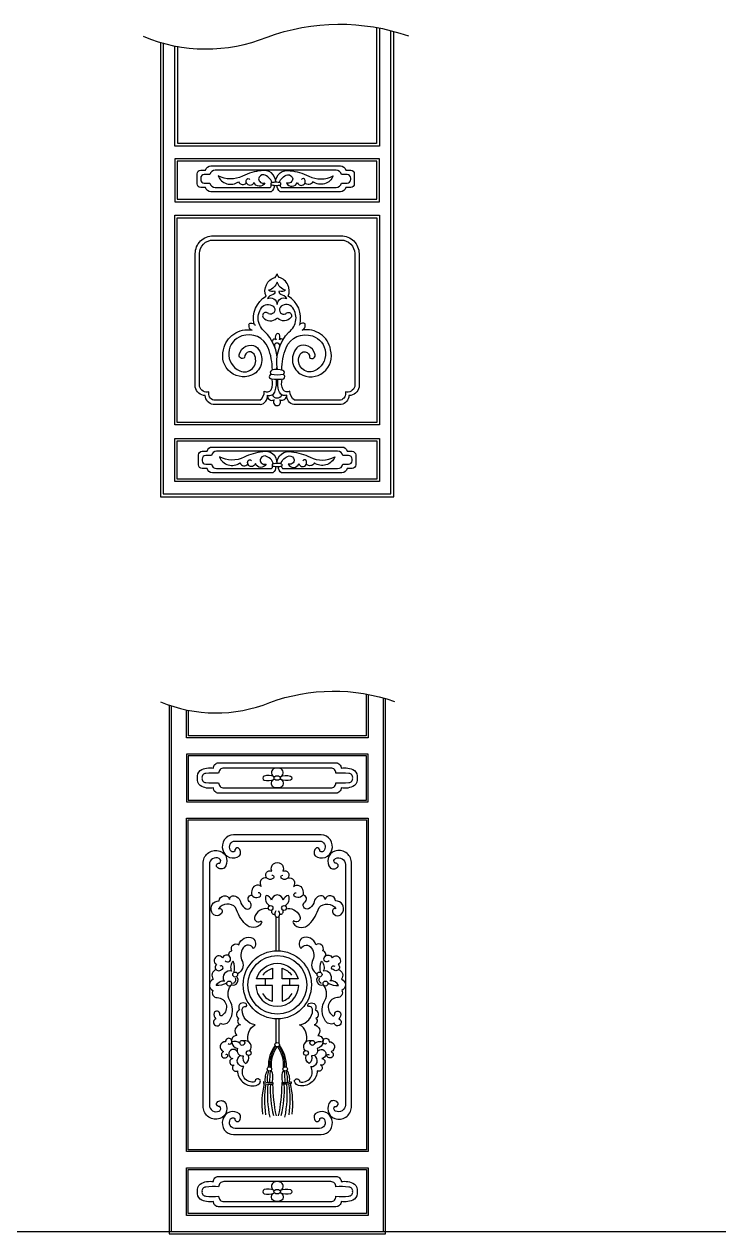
# Model space of a CAD drawing. Extents: x -66030 to 95157, y -13132 to 45879.
# Drawn here: x -25936 to -24717, y 31865 to 33988 of the extents above; entities that cross this region are included whole.
import ezdxf

# ---------------------------------------------------------------- set-up
doc = ezdxf.new("R2010")
doc.units = 0
doc.header["$LTSCALE"] = 100
doc.header["$MEASUREMENT"] = 0
for name, color, linetype in [('3', 11, 'CONTINUOUS'), ('4', 121, 'CONTINUOUS'), ('7', 105, 'CONTINUOUS')]:
    doc.layers.add(name, color=color, linetype=linetype)

msp = doc.modelspace()

# ---------------------------------------------------------------- linework, layer by layer
at = {"layer": '3'}
for p, q in [((-25486.4, 33709.3), (-25486.4, 33706.1)), ((-25483.9, 33215.9), (-25483.9, 33212.7)), ((-25494.6, 32422), (-25494.6, 32361.9)), ((-25489.3, 32421.8), (-25489.3, 32361.9)), ((-25513.1, 32312.5), (-25513.1, 32301.1)), ((-25470.7, 32312.5), (-25470.7, 32301.1)), ((-25494.6, 32242.3), (-25494.6, 32199.9)), ((-25489.3, 32242.3), (-25489.3, 32199.6)), ((-25516, 32131.4), (-25516, 32129)), ((-25499.9, 32130.6), (-25499.9, 32127.7)), ((-25483.9, 32130.6), (-25483.9, 32127.7)), ((-25467.8, 32131.4), (-25467.8, 32129))]:
    msp.add_line(p, q, dxfattribs=at)
at = {"layer": '3', "color": 2}
msp.add_line((-66009.4, 31868.9), (90873, 31868.9), dxfattribs=at)
at = {"layer": '3'}
for points in [[(-25727.4, 33966.6, 0.197288), (-25510, 33965.1, -0.174961), (-25261.6, 33967.2)], [(-25497.5, 33705.1, -0.295866), (-25502.6, 33693.9), (-25608.5, 33693.9, -0.356394), (-25617.7, 33701.4), (-25626.4, 33701.4, -0.414214), (-25632.7, 33707.7), (-25632.7, 33725.4, -0.414214), (-25626.4, 33731.7), (-25617.7, 33731.7, -0.356394), (-25608.5, 33739.2), (-25381.2, 33739.2, -0.356394), (-25371.9, 33731.7), (-25363.2, 33731.7, -0.414214), (-25356.9, 33725.4), (-25356.9, 33707.7, -0.414214), (-25363.2, 33701.4), (-25371.9, 33701.4, -0.356394), (-25381.2, 33693.9), (-25487, 33693.9, -0.310337), (-25492.1, 33705.1)], [(-25486.9, 33706.2, 0.280741), (-25485.1, 33701.4), (-25388.7, 33701.4, 0.356394), (-25379.5, 33709), (-25369.5, 33709, 0.414214), (-25363.2, 33715.3), (-25363.2, 33717.8, 0.414214), (-25369.5, 33724.1), (-25379.5, 33724.1, 0.356394), (-25388.7, 33731.7), (-25600.9, 33731.7, 0.356394), (-25610.2, 33724.1), (-25620.1, 33724.1, 0.414214), (-25626.4, 33717.8), (-25626.4, 33715.3, 0.414214), (-25620.1, 33709), (-25610.2, 33709, 0.356394), (-25600.9, 33701.4), (-25504.5, 33701.4, 0.280741), (-25502.7, 33706.2)], [(-25494.7, 33710.4, 0.4872), (-25520, 33730.8, 0.093705), (-25552.8, 33721.2, -0.238015), (-25595.9, 33721.8, 0.486507), (-25560.1, 33711.3, 0.554631), (-25546.1, 33709.4)], [(-25494.9, 33710.4, -0.4872), (-25469.6, 33730.8, -0.093705), (-25436.8, 33721.2, 0.238015), (-25393.7, 33721.8, -0.486507), (-25429.5, 33711.3, -0.554631), (-25443.5, 33709.4)], [(-25501.2, 33709.7, 0.258769), (-25515.8, 33723.6, 0.387551), (-25524.8, 33716.7, 0.497904), (-25514, 33709.3, -0.673745), (-25532.9, 33710.3, -1.013437), (-25546.4, 33713.7, -0.787859), (-25539.9, 33715.1)], [(-25488.4, 33709.7, -0.258769), (-25473.8, 33723.6, -0.387551), (-25464.8, 33716.7, -0.497904), (-25475.6, 33709.3, 0.673745), (-25456.7, 33710.3, 1.013437), (-25443.2, 33713.7, 0.787859), (-25449.7, 33715.1)], [(-25635.9, 33350.8), (-25635.9, 33585.2, -0.414214), (-25604.4, 33616.7), (-25380.1, 33616.7, -0.414214), (-25348.6, 33585.2), (-25348.6, 33350.8, -0.353091), (-25366.2, 33336, -0.344534), (-25380, 33320.5), (-25462.8, 33320.5)], [(-25522.8, 33328.1), (-25603.6, 33328.1, -0.414462), (-25612, 33342.8, -0.417311), (-25628.4, 33351.9), (-25628.4, 33585.2, -0.414214), (-25604.4, 33609.1), (-25380.1, 33609.1, -0.414214), (-25356.2, 33585.2), (-25356.2, 33351.9, -0.417311), (-25372.6, 33342.8, -0.414462), (-25381, 33328.1), (-25461.8, 33328.1)], [(-25532.5, 33461.5, -0.323938), (-25511.8, 33510.6, -0.447172), (-25495.8, 33543.4, 0.086833), (-25492.2, 33549.6, 0.086833)], [(-25452.1, 33461.5, 0.323938), (-25472.7, 33510.6, 0.447172), (-25488.8, 33543.4, -0.086833), (-25492.4, 33549.6, -0.086833)], [(-25492.2, 33495.9, -0.557719), (-25475.3, 33506.3, 0.213233), (-25485.7, 33513.5, -0.428962), (-25487.9, 33520.1, 0.253812), (-25477.4, 33520.9, -0.250516), (-25492.3, 33535.4, -0.250516), (-25507.3, 33520.9, 0.253812), (-25496.8, 33520.1, -0.428962), (-25499, 33513.5, 0.213233), (-25509.4, 33506.3, -0.557719), (-25492.5, 33495.9)], [(-25492.3, 33404.2, 0.166772), (-25513.1, 33447.7, -0.441392), (-25517.7, 33492.6, -0.428107), (-25497.5, 33490.9, -0.726342), (-25507.3, 33479.4, 1.0454), (-25516.6, 33473.1, 0.441989), (-25492.9, 33471.9)], [(-25491.5, 33381.9, -0.245176), (-25471.5, 33447.7, 0.441392), (-25466.9, 33492.6, 0.428107), (-25487, 33490.9, 0.726342), (-25477.2, 33479.4, -1.0454), (-25468, 33473.1, -0.441989), (-25491.6, 33471.9, -0.411438)], [(-25500.6, 33381.1, 0.094478), (-25508.1, 33419.8, 0.404338), (-25554.1, 33440.7, 0.69018), (-25557.9, 33379.3, 0.673748), (-25531.5, 33405.8, 0.949002), (-25549.3, 33403, -0.895482), (-25558.2, 33409.5, -0.489502), (-25529.4, 33422.2, -0.493717), (-25532.5, 33374.2, -0.68751), (-25586.1, 33416.7, -0.419614), (-25536.3, 33450.7, -0.366013), (-25541.4, 33459.9, -0.600001), (-25539.4, 33463, -0.410204), (-25530.8, 33458.9)], [(-25484, 33381.1, -0.094478), (-25476.5, 33419.8, -0.404338), (-25430.5, 33440.7, -0.69018), (-25426.7, 33379.3, -0.673748), (-25453.1, 33405.8, -0.949002), (-25435.3, 33403, 0.895482), (-25426.3, 33409.5, 0.489502), (-25455.2, 33422.2, 0.493717), (-25452.1, 33374.2, 0.68751), (-25398.5, 33416.7, 0.419614), (-25448.3, 33450.7, 0.366013), (-25443.2, 33459.9, 0.600001), (-25445.2, 33463, 0.410204), (-25453.8, 33458.9)], [(-25482.2, 33433.9, 0.655089), (-25488.3, 33434, 0.191277), (-25488.1, 33443.1, 0.518518), (-25494.1, 33443.5, 0.363181), (-25493.7, 33433.8, 0.698684), (-25500.5, 33431.8)], [(-25480.9, 33372.9, 0.533369), (-25482.2, 33380.4, 0.134826), (-25501.8, 33380.8, 0.534452), (-25502.7, 33372.9)], [(-25493.1, 33381.9, 0.017453), (-25492.3, 33387.1, 0.017453)], [(-25521.8, 33320.5), (-25604.6, 33320.5, -0.344534), (-25618.4, 33336, -0.353091), (-25635.9, 33350.8)], [(-25522.8, 33328.1, 0.261915), (-25514.8, 33344.1, 0.372271), (-25502.8, 33346.3, 0.206851), (-25501.5, 33365.5)], [(-25521.8, 33320.5, 0.402823), (-25509.4, 33336.6, 0.434907), (-25495.5, 33344.4, 0.087761), (-25493.5, 33364.7, 0.087761)], [(-25462.8, 33320.5, -0.402823), (-25475.1, 33336.6, -0.434907), (-25489.1, 33344.4, -0.087665), (-25491.1, 33364.7, -0.087665)], [(-25461.8, 33328.1, -0.261915), (-25469.8, 33344.1, -0.372271), (-25481.8, 33346.3, -0.204844), (-25483.2, 33365.3)], [(-25509.4, 33336.6, 0.594622), (-25497.5, 33328.6, 1.954158), (-25487.3, 33328.5, 0.501264), (-25475.1, 33336.6)], [(-25495, 33211.7, -0.295866), (-25500, 33200.5), (-25605.9, 33200.5, -0.356394), (-25615.2, 33208.1), (-25623.9, 33208.1, -0.414214), (-25630.2, 33214.4), (-25630.2, 33232, -0.414214), (-25623.9, 33238.3), (-25615.2, 33238.3, -0.356394), (-25605.9, 33245.9), (-25378.6, 33245.9, -0.356394), (-25369.4, 33238.3), (-25360.7, 33238.3, -0.414214), (-25354.4, 33232), (-25354.4, 33214.4, -0.414214), (-25360.7, 33208.1), (-25369.4, 33208.1, -0.356394), (-25378.6, 33200.5), (-25484.5, 33200.5, -0.310337), (-25489.6, 33211.7)], [(-25484.4, 33212.8, 0.280741), (-25482.6, 33208.1), (-25386.2, 33208.1, 0.356394), (-25376.9, 33215.6), (-25367, 33215.6, 0.414214), (-25360.7, 33221.9), (-25360.7, 33224.5, 0.414214), (-25367, 33230.8), (-25376.9, 33230.8, 0.356394), (-25386.2, 33238.3), (-25598.4, 33238.3, 0.356394), (-25607.6, 33230.8), (-25617.6, 33230.8, 0.414214), (-25623.9, 33224.5), (-25623.9, 33221.9, 0.414214), (-25617.6, 33215.6), (-25607.6, 33215.6, 0.356394), (-25598.4, 33208.1), (-25502, 33208.1, 0.280741), (-25500.2, 33212.8)], [(-25492.2, 33217.1, 0.4872), (-25517.5, 33237.5, 0.093705), (-25550.3, 33227.8, -0.238015), (-25593.4, 33228.4, 0.486507), (-25557.6, 33218, 0.554631), (-25543.6, 33216)], [(-25498.7, 33216.3, 0.258769), (-25513.3, 33230.2, 0.387551), (-25522.3, 33223.4, 0.497904), (-25511.5, 33215.9, -0.673745), (-25530.4, 33217, -1.013437), (-25543.9, 33220.4, -0.787859), (-25537.4, 33221.8)], [(-25492.4, 33217.1, -0.4872), (-25467.1, 33237.5, -0.093705), (-25434.3, 33227.8, 0.238015), (-25391.2, 33228.4, -0.486507), (-25427, 33218, -0.554631), (-25440.9, 33216)], [(-25485.9, 33216.3, -0.258769), (-25471.3, 33230.2, -0.387551), (-25462.2, 33223.4, -0.497904), (-25473.1, 33215.9, 0.673745), (-25454.2, 33217, 1.013437), (-25440.7, 33220.4, 0.787859), (-25447.1, 33221.8)], [(-25697, 32798.8, 0.197288), (-25505.3, 32797.4, -0.174961), (-25286.3, 32799.3)], [(-25497.1, 32667.1, 0.193209), (-25515.3, 32668.5, 0.644981), (-25515.3, 32661.2, 0.170249), (-25497.1, 32662.8, 0.161207)], [(-25487.3, 32667, 0.649791), (-25485.2, 32680.9, 0.242298), (-25498.8, 32680.9, 0.631061), (-25497.1, 32667.1, 0.631061)], [(-25487.2, 32666.9, -0.198574), (-25468.6, 32668.5, -0.644981), (-25468.6, 32661.2, -0.170249), (-25486.7, 32662.8, -0.161207)], [(-25487.3, 32663, -0.649791), (-25485.2, 32649.2, -0.242298), (-25498.8, 32649.2, -0.631061), (-25497.1, 32662.9, -0.631061)], [(-25501.8, 32494.8, -0.893616), (-25500.8, 32488.1, -1.640164), (-25501.8, 32501.6, -1.548846), (-25482.1, 32501.6, -1.640164), (-25483, 32488.1, -0.893616), (-25482.1, 32494.8)], [(-25510.4, 32489.6, 0.739568), (-25520, 32474.7, 0.610872), (-25536.8, 32467, 0.702247), (-25525.3, 32456, 1.133778), (-25525.3, 32463.7)], [(-25473.4, 32489.6, -0.739568), (-25463.8, 32474.7, -0.610872), (-25447, 32467, -0.702247), (-25458.6, 32456, -1.133778), (-25458.6, 32463.7)], [(-25507.8, 32435.6, 0.402233), (-25532, 32420, 0.687119), (-25520.5, 32414.3, -0.382415), (-25520, 32409.5, -0.44901), (-25547.8, 32408.5, -0.111342), (-25565.1, 32437.8, 0.490073), (-25594.9, 32435.4, -0.643644), (-25588.6, 32430.1, -0.720035), (-25606.9, 32429.6, -0.572708), (-25593.9, 32449.3, -0.861412), (-25575.7, 32451.7, -0.382831), (-25570.4, 32458.4, -0.401868), (-25556, 32445.5, 0.165031), (-25546.4, 32435.4, 0.809037), (-25539.7, 32446.9, -0.796594), (-25536.4, 32459.5)], [(-25478.8, 32440.9, 0.425335), (-25472.4, 32459.1, 0.259384), (-25481.9, 32450.6, 0.917717), (-25502, 32450.6, 0.259384), (-25511.5, 32459.1, 0.425335), (-25505.1, 32440.9)], [(-25473.9, 32435.9, -0.371845), (-25451.8, 32420, -0.687119), (-25463.4, 32414.3, 0.382415), (-25463.8, 32409.5, 0.44901), (-25436, 32408.5, 0.111342), (-25418.7, 32437.8, -0.490073), (-25389, 32435.4, 0.643644), (-25395.2, 32430.1, 0.720035), (-25377, 32429.6, 0.572708), (-25389.9, 32449.3, 0.861412), (-25408.2, 32451.7, 0.382831), (-25413.5, 32458.4, 0.401868), (-25427.9, 32445.5, -0.165031), (-25437.5, 32435.4, -0.809037), (-25444.2, 32446.9, 0.796594), (-25447.4, 32459.5)], [(-25494.3, 32432.1, 0.440255), (-25493.5, 32420.9, 0.302773), (-25489.5, 32421.6, 0.38606), (-25489.6, 32432.1, 0.463857)], [(-25575.3, 32351.4, -0.580833), (-25571.8, 32361.8, -0.789674), (-25559.5, 32372.2, -0.473411), (-25534.8, 32384, -0.452109), (-25533.8, 32365.7, 0.625748), (-25551.6, 32366.7, 0.314332), (-25553.1, 32343, -0.383019), (-25561.7, 32321.4)], [(-25408.6, 32351.4, 0.580833), (-25412, 32361.8, 0.789674), (-25424.4, 32372.2, 0.473411), (-25449.1, 32384, 0.452109), (-25450.1, 32365.7, -0.625748), (-25432.3, 32366.7, -0.314332), (-25430.8, 32343, 0.383019), (-25422.1, 32321.4)], [(-25583.2, 32344, 1), (-25575.3, 32351.4, 0.604354), (-25588.1, 32349.5, 0.694217), (-25602.5, 32346, 0.433412), (-25598.5, 32338.1, 1.075605), (-25590.1, 32328.7, 1.377158), (-25593.1, 32334.6)], [(-25400.7, 32344, -1), (-25408.6, 32351.4, -0.604354), (-25395.7, 32349.5, -0.694217), (-25381.4, 32346, -0.433412), (-25385.3, 32338.1, -1.075605), (-25393.7, 32328.7, -1.377158), (-25390.8, 32334.6)], [(-25567.5, 32324.1, 0.137105), (-25569.4, 32343.5, 0.338413), (-25572.3, 32326.3)], [(-25517.1, 32318.8, -0.178137), (-25500.3, 32331.1), (-25500.3, 32312.5), (-25528.2, 32312.5, -0.753563), (-25455.6, 32312.5), (-25483.6, 32312.5), (-25483.6, 32331.1, -0.178137), (-25466.8, 32318.8)], [(-25416.3, 32324.1, -0.137105), (-25414.5, 32343.5, -0.338413), (-25411.5, 32326.3)], [(-25599.2, 32328.7, 0.522587), (-25604.4, 32311.9, 0.664223), (-25604.9, 32292.2, 0.628504), (-25597.3, 32279.9, -0.693039), (-25588.1, 32248.8, -0.95692), (-25592.6, 32250.7, 0.812074), (-25603, 32252.7, 0.277225), (-25600, 32242.3, 1.594392), (-25591.6, 32234.5, 0.428831), (-25575.3, 32240.4, 0.245481), (-25573.3, 32271, -0.321049), (-25573.6, 32301)], [(-25580.7, 32305.2, -0.13552), (-25599.4, 32300.6, -0.338413), (-25584.1, 32309.1)], [(-25384.7, 32328.7, -0.522587), (-25379.4, 32311.9, -0.664223), (-25378.9, 32292.2, -0.628504), (-25386.6, 32279.9, 0.693039), (-25395.7, 32248.8, 0.95692), (-25391.3, 32250.7, -0.812074), (-25380.9, 32252.7, -0.277225), (-25383.9, 32242.3, -1.594392), (-25392.3, 32234.5, -0.428831), (-25408.6, 32240.4, -0.245481), (-25410.5, 32271, 0.321049), (-25410.2, 32301)], [(-25403.2, 32305.2, 0.13552), (-25384.4, 32300.6, 0.338413), (-25399.8, 32309.1)], [(-25517.8, 32286.6, 0.189237), (-25500.3, 32273.2), (-25500.3, 32301.1), (-25529.7, 32301.1, 0.973997), (-25454.2, 32301.1), (-25483.6, 32301.1), (-25483.6, 32273.2, 0.189237), (-25466.1, 32286.6)], [(-25542.8, 32202.3, -0.347361), (-25531, 32232, -0.371198), (-25553.8, 32258, -0.505422), (-25546.4, 32264.1, 0.618444), (-25549.4, 32270.1, 0.722488), (-25558.2, 32258.3, 0.625213), (-25559.6, 32242.9, 0.644507), (-25556.4, 32232, 0.6373), (-25562.9, 32213, 0.511778), (-25572, 32201.8)], [(-25441.1, 32202.3, 0.347361), (-25452.8, 32232, 0.371198), (-25430, 32258, 0.505422), (-25437.5, 32264.1, -0.618444), (-25434.4, 32270.1, -0.722488), (-25425.6, 32258.3, -0.625213), (-25424.2, 32242.9, -0.644507), (-25427.5, 32232, -0.6373), (-25421, 32213, -0.511778), (-25411.9, 32201.8)], [(-25578.2, 32199.1, 0.64974), (-25572, 32201.8, 1.18917), (-25582.6, 32202.1, 0.9131), (-25586.1, 32185, 1.350965), (-25579.8, 32175.9, 1.237251), (-25582.6, 32179.2, 1.237251)], [(-25557.7, 32199.5, 0.269067), (-25571.7, 32201.8, 0.377132), (-25562, 32190.5, 0.534872), (-25551.8, 32177.2, 0.309941), (-25548, 32163.9, 0.35263), (-25542.4, 32178.1)], [(-25426.2, 32199.5, -0.269067), (-25412.2, 32201.8, -0.377132), (-25421.8, 32190.5, -0.534872), (-25432, 32177.2, -0.309941), (-25435.9, 32163.9, -0.35263), (-25441.4, 32178.1)], [(-25405.6, 32199.1, -0.64974), (-25411.9, 32201.8, -1.18917), (-25401.2, 32202.1, -0.9131), (-25397.7, 32185, -1.350965), (-25404, 32175.9, -1.237251), (-25401.2, 32179.2, -1.237251)], [(-25562.3, 32184.9, 1.620644), (-25570, 32172.8, 1.149153), (-25567.7, 32161.5, 1.049094), (-25561.8, 32151.4, 0.439998), (-25532.7, 32125, 0.392303), (-25521.5, 32133.4, 0.879097), (-25531.2, 32131.9, -0.671963), (-25550.7, 32158.5, -0.79037), (-25557, 32178.2)], [(-25421.5, 32184.9, -1.620644), (-25413.9, 32172.8, -1.149153), (-25416.2, 32161.5, -1.049094), (-25422.1, 32151.4, -0.439998), (-25451.2, 32125, -0.392303), (-25462.3, 32133.4, -0.879097), (-25452.7, 32131.9, 0.671963), (-25433.2, 32158.5, 0.79037), (-25426.9, 32178.2)], [(-25516, 32129, 0.065382), (-25499.9, 32127.7)], [(-25467.8, 32129, -0.065382), (-25483.9, 32127.7)], [(-25487.3, 31941.2, 0.649791), (-25485.2, 31955.1, 0.242298), (-25498.8, 31955.1, 0.631061), (-25497.1, 31941.3, 0.631061)], [(-25497.1, 31941.3, 0.193209), (-25515.3, 31942.7, 0.644981), (-25515.3, 31935.4, 0.170249), (-25497.1, 31937, 0.161207)], [(-25487.3, 31937.2, -0.649791), (-25485.2, 31923.4, -0.242298), (-25498.8, 31923.4, -0.631061), (-25497.1, 31937.1, -0.631061)], [(-25487.2, 31941.1, -0.198574), (-25468.6, 31942.7, -0.644981), (-25468.6, 31935.4, -0.170249), (-25486.7, 31937, -0.161207)]]:
    msp.add_lwpolyline(points, format="xyb", dxfattribs=at)
for points in [[(-25692.1, 33955), (-25692.1, 33163.6), (-25292.5, 33163.6), (-25292.5, 33976.1)], [(-25312.9, 33981.1), (-25312.9, 33773.7), (-25671.6, 33773.7), (-25671.6, 33949.7)], [(-25503.2, 33709), (-25503.2, 33706.4)], [(-25486.4, 33709), (-25486.4, 33706.4)], [(-25500.7, 33215.6), (-25500.7, 33213)], [(-25483.9, 33215.6), (-25483.9, 33213)], [(-25678.1, 32791.7), (-25678.1, 31868.9), (-25305.7, 31868.9), (-25305.7, 32805.4)], [(-25332.3, 32811.7), (-25332.3, 32735.3), (-25651.5, 32735.3), (-25651.5, 32784.6)]]:
    msp.add_lwpolyline(points, dxfattribs=at)
for points in [[(-25671.8, 33751.8), (-25671.8, 33676.2), (-25312.7, 33676.2), (-25312.7, 33751.8)], [(-25667.5, 33747.5), (-25667.5, 33680.6), (-25317.1, 33680.6), (-25317.1, 33747.5)], [(-25671.8, 33284.6), (-25671.8, 33652.6), (-25312.7, 33652.6), (-25312.7, 33284.6)], [(-25667.5, 33288.9), (-25667.5, 33648.3), (-25317.1, 33648.3), (-25317.1, 33288.9)], [(-25671.8, 33185.4), (-25671.8, 33261), (-25312.7, 33261), (-25312.7, 33185.4)], [(-25667.5, 33189.7), (-25667.5, 33256.7), (-25317.1, 33256.7), (-25317.1, 33189.7)], [(-25648.5, 32703.8), (-25648.5, 32626.3), (-25335.4, 32626.3), (-25335.4, 32703.8)], [(-25648.5, 32012.6), (-25648.5, 32591.7), (-25335.4, 32591.7), (-25335.4, 32012.6)], [(-25648.5, 31900.5), (-25648.5, 31978), (-25335.4, 31978), (-25335.4, 31900.5)]]:
    msp.add_lwpolyline(points, close=True, dxfattribs=at)
for points in [[(-25480.9, 33372.9, -0.06889), (-25502.7, 33372.9, 1.031904), (-25502, 33365.6, 0.091828), (-25480.5, 33365.8, 0.581431)], [(-25631.9, 32665, -0.260786), (-25627.1, 32678.3, -0.188315), (-25604, 32682.5, -0.414214), (-25594.9, 32691.6), (-25389, 32691.6, -0.414214), (-25379.9, 32682.5, -0.188315), (-25356.8, 32678.3, -0.260786), (-25352, 32665, -0.260786), (-25356.8, 32651.7, -0.188315), (-25379.9, 32647.5, -0.414214), (-25389, 32638.4), (-25594.9, 32638.4, -0.414214), (-25604, 32647.5, -0.188315), (-25627.1, 32651.7, -0.260786)], [(-25359.8, 32665, 0.464353), (-25366.4, 32672.9, 0.05404), (-25389, 32673.4, 0.414214), (-25398.1, 32682.5), (-25585.8, 32682.5, 0.414214), (-25594.9, 32673.4, 0.05404), (-25617.5, 32672.9, 0.464353), (-25624.1, 32665, 0.464353), (-25617.5, 32657.2, 0.05404), (-25594.9, 32656.7, 0.414214), (-25585.8, 32647.5), (-25398.1, 32647.5, 0.414214), (-25389, 32656.7, 0.05404), (-25366.4, 32657.2, 0.464353)], [(-25491.9, 32565.1), (-25568.9, 32565.1, 0.512831), (-25587.5, 32538.7, 0.550707), (-25558.4, 32528.7, 0.438707), (-25560.4, 32542.2, 0.560228), (-25566.4, 32536.8, -0.514135), (-25574.4, 32538.7, -0.561505), (-25566, 32554.4), (-25491.9, 32554.4), (-25417.8, 32554.4, -0.561505), (-25409.4, 32538.7, -0.514135), (-25417.4, 32536.8, 0.560228), (-25423.4, 32542.2, 0.438707), (-25425.5, 32528.7, 0.550707), (-25396.4, 32538.7, 0.512831), (-25414.9, 32565.1)], [(-25621.9, 32517.5, -0.494885), (-25592.9, 32536.7, -0.550707), (-25585.2, 32507, -0.438707), (-25598.6, 32510, -0.560228), (-25592.7, 32515.6, 0.514135), (-25594, 32523.7, 0.540836), (-25611.2, 32513.2), (-25611.2, 32091.1, 0.540836), (-25594, 32080.5, 0.514135), (-25592.7, 32088.7, -0.560228), (-25598.6, 32094.2, -0.438707), (-25585.2, 32097.3, -0.550707), (-25592.9, 32067.5, -0.494885), (-25621.9, 32086.8)], [(-25362, 32517.5, 0.494885), (-25390.9, 32536.7, 0.550707), (-25398.6, 32507, 0.438707), (-25385.3, 32510, 0.560228), (-25391.2, 32515.6, -0.514135), (-25389.9, 32523.7, -0.540836), (-25372.6, 32513.2), (-25372.6, 32091.1, -0.540836), (-25389.9, 32080.5, -0.514135), (-25391.2, 32088.7, 0.560228), (-25385.3, 32094.2, 0.438707), (-25398.6, 32097.3, 0.550707), (-25390.9, 32067.5, 0.494885), (-25362, 32086.8)], [(-25491.9, 32039.2), (-25414.9, 32039.2, 0.512831), (-25396.4, 32065.6, 0.550707), (-25425.5, 32075.6, 0.438707), (-25423.4, 32062.1, 0.560228), (-25417.4, 32067.5, -0.514135), (-25409.4, 32065.6, -0.561505), (-25417.8, 32049.8), (-25491.9, 32049.8), (-25566, 32049.8, -0.561505), (-25574.4, 32065.6, -0.514135), (-25566.4, 32067.5, 0.560228), (-25560.4, 32062.1, 0.438707), (-25558.4, 32075.6, 0.550707), (-25587.5, 32065.6, 0.512831), (-25568.9, 32039.2)], [(-25631.9, 31939.2, -0.260786), (-25627.1, 31952.5, -0.188315), (-25604, 31956.7, -0.414214), (-25594.9, 31965.8), (-25389, 31965.8, -0.414214), (-25379.9, 31956.7, -0.188315), (-25356.8, 31952.5, -0.260786), (-25352, 31939.2, -0.260786), (-25356.8, 31925.9, -0.188315), (-25379.9, 31921.7, -0.414214), (-25389, 31912.6), (-25594.9, 31912.6, -0.414214), (-25604, 31921.7, -0.188315), (-25627.1, 31925.9, -0.260786)], [(-25359.8, 31939.2, 0.464353), (-25366.4, 31947.1, 0.05404), (-25389, 31947.6, 0.414214), (-25398.1, 31956.7), (-25585.8, 31956.7, 0.414214), (-25594.9, 31947.6, 0.05404), (-25617.5, 31947.1, 0.464353), (-25624.1, 31939.2, 0.464353), (-25617.5, 31931.4, 0.05404), (-25594.9, 31930.9, 0.414214), (-25585.8, 31921.7), (-25398.1, 31921.7, 0.414214), (-25389, 31930.9, 0.05404), (-25366.4, 31931.4, 0.464353)]]:
    msp.add_lwpolyline(points, format="xyb", close=True, dxfattribs=at)
for centre, radius in [((-25503.7, 32436.9), 4.24), ((-25480.1, 32436.9), 4.24), ((-25491.9, 32302.1), 59.9), ((-25491.9, 32302.1), 51.5), ((-25576.4, 32304.3), 4.35), ((-25565.9, 32320.1), 4.35), ((-25417.9, 32320.1), 4.35), ((-25407.4, 32304.3), 4.35), ((-25553.4, 32200.2), 4.35), ((-25430.5, 32200.2), 4.35), ((-25542.2, 32182.4), 4.35), ((-25492.1, 32196.9), 3.92), ((-25441.6, 32182.4), 4.35), ((-25505.8, 32154.5), 3.92), ((-25478.1, 32154.5), 3.92)]:
    msp.add_circle(centre, radius, dxfattribs=at)
for centre, radius, start, end in [((-25492.3, 33423.6), 4.79, 326.8332, 218.4297), ((-25492.3, 33341.3), 9.32, 204.4077, 335.5923), ((-25497.3, 32431.1), 5.12, 158.3465, 280.6496), ((-25486.6, 32431.1), 5.12, 259.3504, 21.6535), ((-25575, 32314.5), 12, 77.1742, 205.7961), ((-25569.7, 32310.4), 8.97, 251.3999, 43.956), ((-25571.1, 32311), 6.26, 289.5154, 24.7758), ((-25414.1, 32310.4), 8.97, 136.044, 288.6001), ((-25412.7, 32311), 6.26, 155.2242, 250.4846), ((-25408.9, 32314.5), 12, 334.2039, 102.8258), ((-25548.1, 32193.5), 10.4, 317.2259, 103.7559), ((-25435.7, 32193.5), 10.4, 76.2441, 222.7741), ((-25444.1, 32158.9), 63.7, 144.3702, 180.9786), ((-25443.8, 32160.2), 61.5, 146.3972, 181.7369), ((-25446.5, 32160.9), 56.4, 145.184, 183.9476), ((-25537.3, 32160.9), 56.4, 356.0524, 34.816), ((-25540, 32160.2), 61.5, 358.2631, 33.6028), ((-25539.7, 32158.9), 63.7, 359.0214, 35.6298), ((-25485.7, 32136.4), 28, 145.9941, 190.5568), ((-25475, 32137), 35, 156.7394, 190.1805), ((-25364.2, 32131.9), 141.4, 172.3068, 180.5441), ((-25531, 32139.5), 31.4, 343.4924, 24.4218), ((-25452.9, 32139.5), 31.4, 155.5782, 196.5076), ((-25619.6, 32131.9), 141.4, 359.4559, 7.6932), ((-25508.8, 32137), 35, 349.8195, 23.2606), ((-25498.2, 32136.4), 28, 349.4432, 34.0059), ((-25353.6, 32092.9), 165.5, 167.4544, 186.1353), ((-25515.6, 32131.4), 0.38, 78.4081, 180), ((-25503.1, 32192.6), 62.1, 258.4081, 272.9409), ((-25345.7, 32099.9), 168.7, 170.3093, 188.8188), ((-25293.2, 32111.2), 216.1, 175.5705, 191.0593), ((-25311.7, 32118.7), 192.7, 177.3257, 193.8367), ((-25202.2, 32132.1), 298, 180.8338, 191.5621), ((-25781.6, 32132.1), 298, 348.4379, 359.1662), ((-25672.2, 32118.7), 192.7, 346.1633, 2.6743), ((-25480.8, 32192.6), 62.1, 267.0591, 281.5919), ((-25690.6, 32111.2), 216.1, 348.9407, 4.4295), ((-25638.1, 32099.9), 168.7, 351.1812, 9.6907), ((-25630.3, 32092.9), 165.5, 353.8647, 12.5456), ((-25468.2, 32131.4), 0.38, 0, 101.5919)]:
    msp.add_arc(centre, radius, start, end, dxfattribs=at)
for centre, start_param, end_param in [((-25494.5, 33707.7), 3.765169, 5.785704), ((-25494.5, 33707.7), 0.497481, 2.518016), ((-25492, 33214.3), 3.765169, 5.785704), ((-25492, 33214.3), 0.497481, 2.518016)]:
    msp.add_ellipse(centre, major_axis=(-9.97, 0), ratio=0.272728, start_param=start_param, end_param=end_param, dxfattribs=at)
for centre in [(-25492.2, 32665), (-25492.2, 31939.2)]:
    msp.add_ellipse(centre, major_axis=(-5.79, 0), ratio=0.680908, dxfattribs=at)
at = {"layer": '4'}
for points in [[(-25697, 33955.9), (-25697, 33158.6), (-25287.5, 33158.6), (-25287.5, 33975.2)], [(-25317.9, 33981.7), (-25317.9, 33778.6), (-25666.7, 33778.6), (-25666.7, 33949.2)], [(-25681.9, 32793), (-25681.9, 31865.1), (-25301.9, 31865.1), (-25301.9, 32804.3)], [(-25336.1, 32812.4), (-25336.1, 32739.1), (-25647.7, 32739.1), (-25647.7, 32783.8)]]:
    msp.add_lwpolyline(points, dxfattribs=at)
at = {"layer": '7'}
for points in [[(-25651.5, 32706.8), (-25651.5, 32623.2), (-25332.3, 32623.2), (-25332.3, 32706.8)], [(-25651.5, 32009.5), (-25651.5, 32594.7), (-25332.3, 32594.7), (-25332.3, 32009.5)], [(-25651.5, 31897.4), (-25651.5, 31981), (-25332.3, 31981), (-25332.3, 31897.4)]]:
    msp.add_lwpolyline(points, close=True, dxfattribs=at)

doc.saveas('drawing.dxf')
